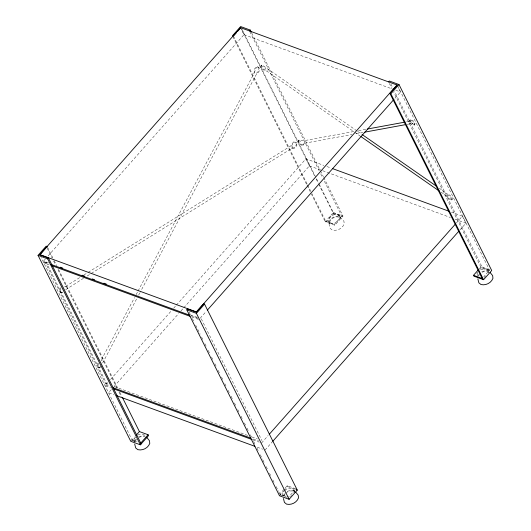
<?xml version="1.0" encoding="UTF-8"?>
<svg xmlns="http://www.w3.org/2000/svg" width="531" height="531" viewBox="0 0 531 531"><rect width="100%" height="100%" fill="white"/><g stroke="black" fill="none" stroke-linecap="round" stroke-linejoin="round"><path stroke-width="0.4" stroke-dasharray="2.65 1.99" d="M356.951 130.925L268.513 69.415C265.719 68.638 264.531 65.359 261.491 65.101L260.96 65.698L260.821 67.324L263.117 69.793L266.934 71.194L354.011 131.761M261.491 65.101L261.345 66.733L263.641 69.196L266.064 70.238L268.075 70.391M441.095 192.322C445.336 194.001 447.208 199.032 451.675 200.068L451.815 198.435L449.518 195.972L447.095 194.93M451.675 200.068L452.2 199.47L452.346 197.844L450.049 195.375L446.405 193.291M97.77 362.992L97.279 366.31L99.689 367.963L101.401 366.549M98.388 363.217L97.903 366.536L99.689 367.963M353.673 131.555L303.201 140.848L298.973 140.045L298.123 142.142L300.314 144.631L302.829 145.62L304.628 142.467L303.845 143.357L351.874 134.516M298.973 140.045L298.648 141.551L300.838 144.04L303.36 145.029M414.193 125.124L414.512 123.617L412.322 121.128L409.806 120.139L409.056 122.103L410.33 119.548L412.846 120.537L415.043 123.026L414.718 124.526L414.193 125.124L409.374 123.358L410.49 123.723L407.231 124.327M291.546 146.383L292.309 144.478L294.201 142.082L296.457 142.295L296.875 145.275L295.037 148.049L291.811 148.328L90.715 273.777M102.682 362.938L137.064 298.077M302.829 145.62L303.427 144.432M101.441 359.679L134.582 297.526M136.142 294.605L137.702 291.678M138.087 290.948L253.891 73.776L254.834 68.433L257.11 66.541L257.734 66.773L259.52 68.2L259.035 71.519L255.982 75.057L140.184 292.223M138.624 295.15L139.792 292.959M134.416 441.613L135.85 438.991M135.213 441.513L136.474 439.223M283.156 496.08L284.589 493.465M283.952 495.981L285.213 493.691M477.588 276.492L478.67 274.527M478.703 275.821L479.646 274.102M61.025 287.576L59.923 289.242L60.342 292.223L63.222 292.661M45.321 259.055L43.124 261.531L48.573 263.529M48.062 255.955L243.994 34.668L241.193 29.046M48.653 262.945L44.763 261.517L43.708 262.706L49.157 264.697M44.763 261.517L105.503 383.342L104.448 384.53L109.904 386.528M107.78 382.605L105.032 385.705L110.488 387.696M110.521 379.506L171.44 310.701M173.637 308.226L175.834 305.743M176.385 305.126L305.909 158.842L323.817 165.4M111.284 389.635L108.536 392.734L113.986 394.725M114.026 386.535L178.788 313.39M180.985 310.914L183.182 308.431M183.726 307.814L309.414 165.871L305.909 158.842M200.174 318.228L206.214 311.412M395.011 98.182L400.5 91.982L398.396 87.768M409.806 120.139L410.33 119.548M131.31 440.697L134.675 436.913M323.771 177.513L342.973 216.037L334.822 225.244L325.198 221.719L333.349 212.513L318.945 183.62M135.637 437.199L132.484 440.763L41.113 257.489M318.66 183.991L333.495 213.747L326.134 222.058L312.036 193.788M334.822 225.244L334.391 224.367L341.752 216.051L333.056 212.865M261.537 443.02L268.122 435.579M456.368 222.974L462.408 216.157L451.509 212.161M265.042 450.042L272.177 441.984M459.873 230.003L465.913 223.186L462.408 216.157M295.382 489.476L288.545 497.195L279.85 494.009L287.218 485.699L295.906 488.878M479.287 268.779L480.86 266.993L489.555 270.179L483.774 276.711M279.505 495.781L283.853 490.87M284.39 490.259L287.656 486.575L287.218 485.699M476.566 273.219L477.621 272.031M479.725 269.655L482.088 266.98L394.54 91.392M293.716 492.728L294.771 491.54M484.212 277.594L485.785 275.808M256.354 73.358L258.411 71.293L258.902 67.975L257.11 66.541M65.678 289.74L83.679 278.164M257.734 66.773L255.451 68.658L254.741 71.798L254.82 74.114M99.071 367.737L101.348 365.846M285.817 493.226L287.636 491.825L290.57 490.89L293.238 491.129L294.36 492.031M79.67 277.633L65.605 286.408L63.966 286.302M83.891 275.005L87.403 272.808M88.106 272.37L290.616 146.045L293.577 141.857L296.457 142.295M87.197 275.974L90.011 274.222M101.089 360.775L102.37 360.025M481.796 271.739L485.155 270.664L488.201 270.943M482.068 272.237L485.009 271.295L487.677 271.533L489.356 272.888M138.624 436.86L141.983 435.785L145.029 436.064M138.896 437.358L141.837 436.416L144.498 436.655M287.357 491.334L290.716 490.259L293.762 490.531M358.558 130.659L366.695 129.159M406.587 121.811L409.846 121.214M355.943 133.766L363.27 132.418M292.209 147.983L294.413 147.817L296.252 145.049L295.833 142.062M60.342 292.223L62.598 292.428M64.59 286.528L66.541 286.747M414.718 124.526L412.474 123.849L411.273 122.834M298.442 140.642L300.685 141.319M260.96 65.698L263.403 66.528L265.719 68.791M452.2 199.47L449.757 198.64L447.441 196.377L446.312 194.353M243.994 34.668L391.931 88.85M395.827 90.277L400.5 91.982M326.93 166.542L330.82 167.969M309.414 165.871L321.866 170.431M322.649 170.716L450.341 217.478M455.014 219.19L465.913 223.186M333.349 212.513L342.973 216.037M482.088 266.98L489.496 269.695M333.495 213.747L342.19 216.927L324.029 180.513M489.27 270.79L481.298 267.876L393.75 92.275M325.695 221.181L334.391 224.367M190.363 314.837L197.366 317.405M191.06 315.713L198.846 318.56M191.645 316.881L200.214 320.02M105.503 383.342L109.074 384.65M114.51 386.641L248.03 435.539M251.913 436.96L257.343 438.951M253.168 438.991L258.617 440.989M252.968 439.88L259.201 442.164M257.256 447.195L262.706 449.193M287.656 486.575L296.344 489.761M132.046 439.88L137.117 441.739M133.208 441.022L136.109 442.084M280.288 494.892L286.813 497.275M357.635 131.396L361.717 134.237M439.27 188.173L447.626 194.339M354.695 132.232L360.137 136.016M397.646 85.836L489.555 270.179M488.188 270.544L488.772 271.713M390.849 83.984L393.066 88.431M389.323 83.394L391.905 88.571M251.734 33.041L320.074 170.106M320.445 170.843L323.399 176.77M249.835 31.707L319.231 170.889M320.711 173.849L322.556 177.553M339.448 216.077L340.617 218.414L338.937 217.066C335.2 216.17 330.992 218.287 329.651 221.918L329.897 224.022L328.729 221.679M242.109 29.51L318.573 182.876M240.775 27.785L314.598 175.847M316.078 178.808L318.288 183.255M233.414 36.095L307.237 184.164M307.608 184.901L310.562 190.828M232.85 36.493L306.732 184.675M307.097 185.412L325.198 221.719M293.749 490.14L294.917 492.483M201.262 318.832L262.002 440.657M189.049 311.889L190.894 315.587M192.375 318.554L194.22 322.251M195.693 325.211L200.121 334.099M201.601 337.059L203.446 340.763M204.92 343.723L206.765 347.427M208.245 350.387L210.09 354.084M211.564 357.051L213.409 360.748M214.889 363.708L216.734 367.412M218.208 370.372L219.688 373.333M221.533 377.037L223.007 379.997M224.852 383.701L225.96 385.924M228.177 390.365L229.286 392.588M231.131 396.285L232.605 399.246M234.45 402.949L235.93 405.91M237.775 409.613L238.884 411.837M241.094 416.277L242.202 418.494M244.419 422.942L245.528 425.158M247.001 428.119L248.475 431.086M250.327 434.783L251.8 437.743M253.645 441.447L255.119 444.407M256.971 448.111L258.444 451.071M260.29 454.775L262.506 459.215M262.872 459.959L264.717 463.656M266.197 466.616L267.305 468.84M269.516 473.28L270.624 475.504M272.841 479.944L274.315 482.905M276.16 486.608L278.377 491.049M278.748 491.792L279.85 494.009M47.498 247.22L53.77 259.812M54.142 260.548L56.724 265.732M58.569 269.436L118.001 388.626M119.847 392.329L121.692 396.033M47.305 248.362L52.104 257.993M53.585 260.96L55.43 264.664M58.018 269.848L116.754 387.65M118.971 392.097L121.181 396.544M46.005 261.969L106.744 383.8M60.547 289.468L60.965 292.448M477.216 275.516A6.053 3.956 -26.5 0 1 478.046 272.303M480.9 269.894A6.053 3.956 -26.5 0 1 488.434 272.649M134.29 441.274A6.053 3.956 -26.5 0 1 135.305 436.88M137.728 435.015A6.053 3.956 -26.5 0 1 145.255 437.77M291.638 495.556A6.053 3.956 -26.5 0 1 290.318 496.399M283.03 495.742A6.053 3.956 -26.5 0 1 284.045 491.348M284.55 490.83A6.053 3.956 -26.5 0 1 290.709 488.507A6.053 3.956 -26.5 0 1 294.088 491.494M292.568 146.344L291.811 148.328L292.568 146.344M330.289 219.403L328.848 222.018L329.127 224.427L330.116 228.343L332.273 230.082C337.079 231.224 342.488 228.509 344.214 223.836L343.902 221.128L339.462 216.469L336.415 216.197L333.056 217.272L330.289 219.403M410.954 121.579L409.733 120.736L412.474 123.849L410.954 121.579M330.408 223.033A6.053 3.956 -26.5 0 0 339.694 218.181A6.053 3.956 -26.5 0 0 332.16 215.42A6.053 3.956 -26.5 0 0 330.408 223.033"/><path stroke-width="0.8" d="M122.429 397.513L139.407 431.57L148.103 434.75L148.541 435.632L140.39 444.832L130.765 441.307L38.046 255.345L46.197 246.138L47.126 246.484L39.765 254.8L48.46 257.98L141.18 443.943M39.765 254.8L240.49 27.645L397.274 85.093L389.913 93.41L482.633 279.372M236.567 32.53L233.414 36.095L232.478 35.756L240.629 26.55L250.26 30.075L251.369 32.298M237.622 31.342L240.775 27.785M140.39 444.832L47.671 258.869L48.46 257.98M249.47 30.964L250.26 30.075M186.786 309.819L187.576 308.929L196.271 312.109L203.632 303.798L204.561 304.137L297.28 490.1L289.13 499.306L279.505 495.781L186.786 309.819L196.41 313.343L289.13 499.306M388.579 81.913L389.369 81.017L399 84.548L491.713 270.511L483.562 279.711L473.937 276.186L473.499 275.31L478.232 269.967M196.271 312.109L396.996 84.953M196.41 313.343L204.561 304.137M483.562 279.711L390.849 93.748L399 84.548M207.309 310.17L393.916 99.423M136.255 435.128L139.407 431.57M140.742 443.066L148.103 434.75M269.217 434.338L455.273 224.215M272.722 441.367L458.777 231.244M367.512 129.006L404.961 122.11M364.897 132.119L405.604 124.626M389.913 93.41L390.849 93.748M332.379 168.539L449.173 211.305M473.499 275.31L482.194 278.496M39.619 254.502L196.125 311.816M38.046 255.345L47.671 258.869M60.335 267.219L62.671 268.075M82.132 275.204L84.469 276.06M92.255 278.908L94.591 279.764M103.937 283.189L106.273 284.045M50.91 264.385L189.507 315.142M51.494 265.553L190.091 316.31M113.017 387.67L250.831 438.141M113.601 388.838L252.192 439.595M116.322 395.582L254.92 446.339M296.344 489.761L297.28 490.1M362.394 134.708L436.548 186.281M360.815 136.487L439.051 190.901M490.12 272.489L492.642 275.602L492.954 278.304C491.228 282.977 485.819 285.698 481.013 284.55L478.856 282.811L477.867 278.894M295.687 492.078L298.203 495.191L298.515 497.899C296.789 502.572 291.38 505.286 286.581 504.145L284.417 502.406L283.435 498.49M146.948 437.61L149.463 440.723L149.782 443.425C148.049 448.098 142.647 450.819 137.841 449.671L135.677 447.932L134.695 444.016"/></g></svg>
